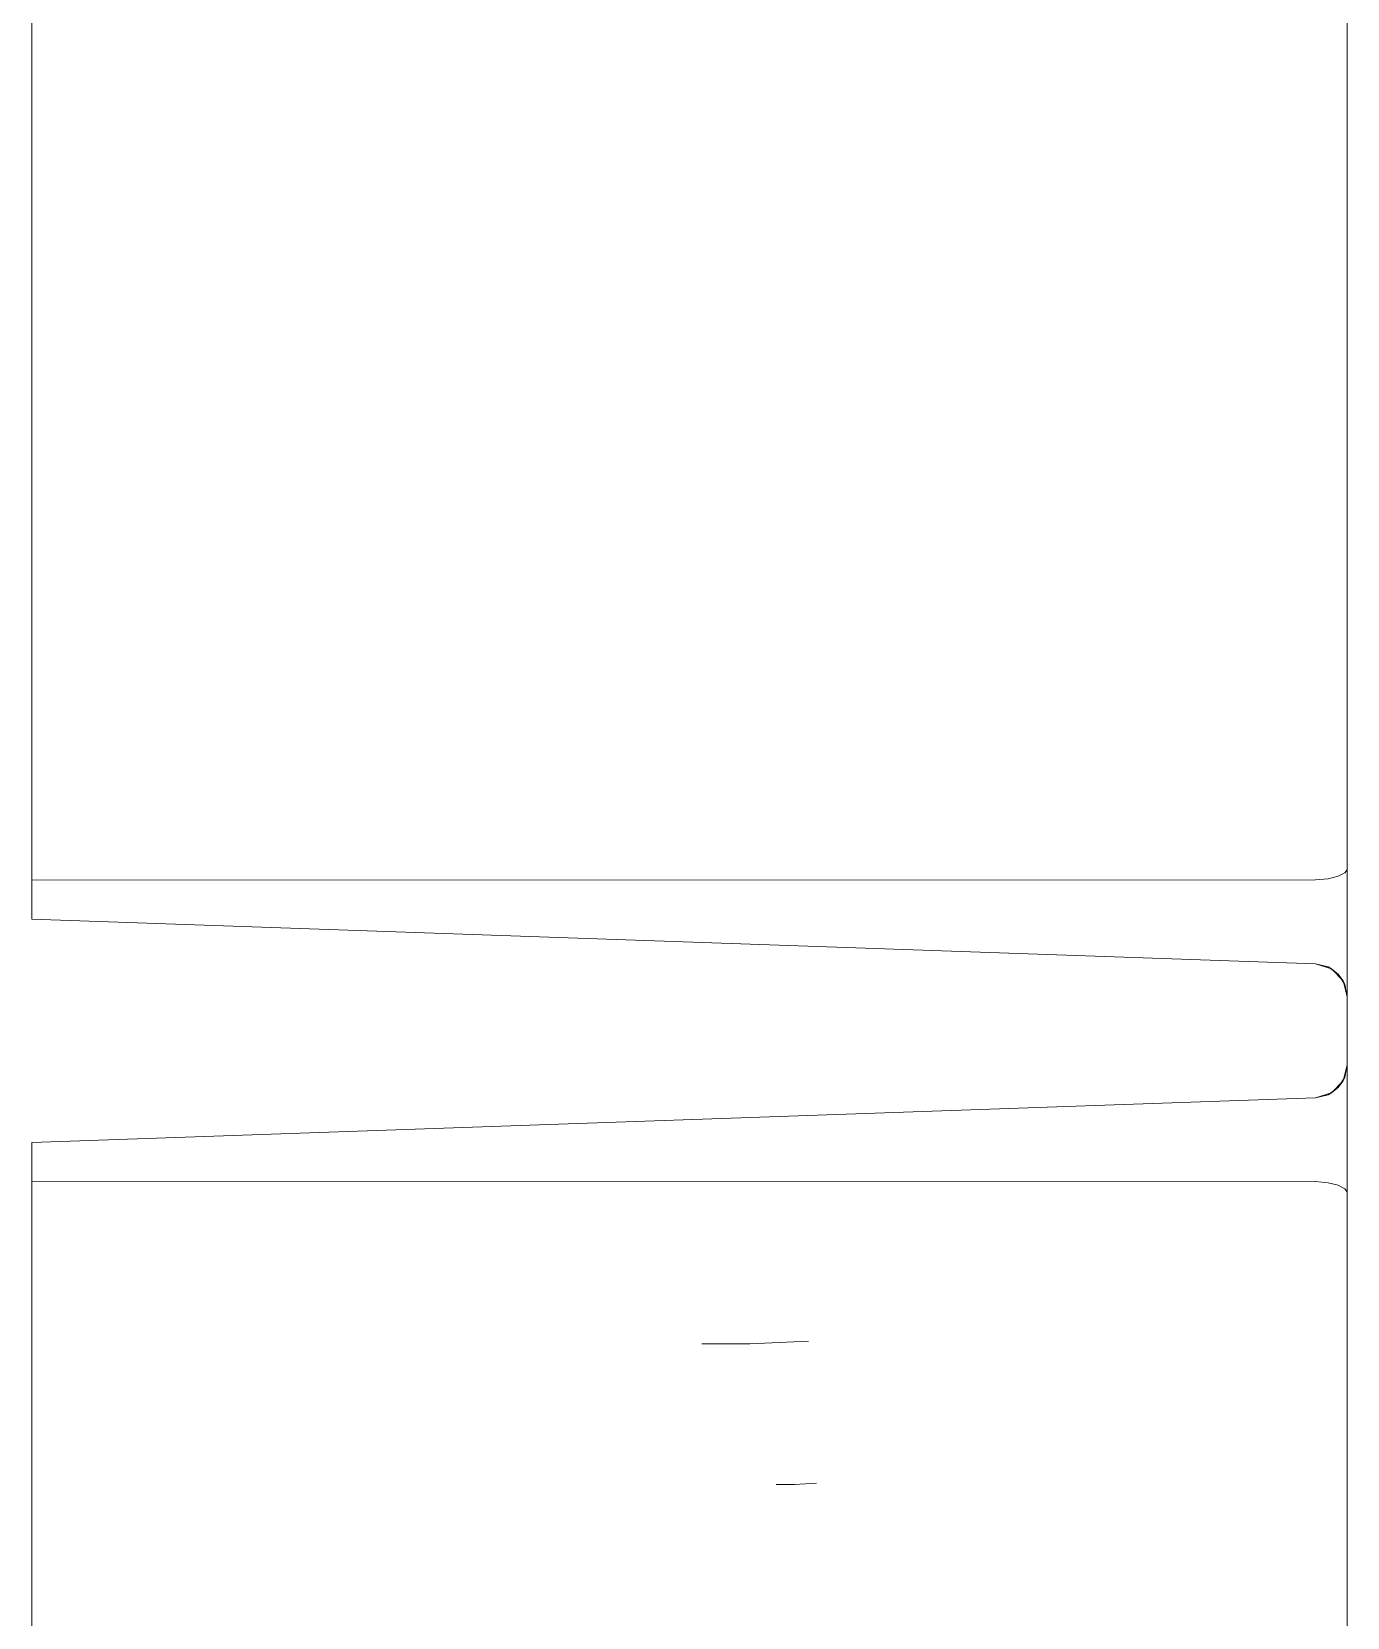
# Model space of a CAD drawing. Header units: millimetres. Extents: x 0 to 1729, y -270 to 583.
# Drawn here: x 1240.34 to 1260.34, y 48.58 to 72.69 of the extents above; entities that cross this region are included whole.
import ezdxf

# ---------------------------------------------------------------- set-up
doc = ezdxf.new("R2010")
doc.units = ezdxf.units.MM
doc.layers.add('OUTLINE', color=7, linetype='Continuous')

msp = doc.modelspace()

# ---------------------------------------------------------------- linework, layer by layer
at = {"layer": 'OUTLINE', "lineweight": 13}
for p, q in [((1260.34, 6), (1260.34, 422)), ((1260.34, 6), (1260.34, 422)), ((1260.34, 6), (1260.34, 422)), ((1260.34, 6), (1260.34, 422)), ((1240.34, 59.788), (1240.34, 94.212)), ((1240.34, 59.788), (1240.34, 94.212)), ((1240.34, 59.788), (1240.34, 94.212)), ((1240.34, 59.788), (1240.34, 94.212)), ((1240.34, 59.788), (1240.34, 94.212)), ((1240.34, 59.788), (1240.34, 94.212)), ((1240.34, 59.788), (1240.34, 94.212)), ((1240.34, 59.788), (1240.34, 94.212)), ((1240.34, 59.788), (1240.34, 94.212)), ((1240.34, 59.788), (1240.34, 94.212)), ((1240.34, 59.788), (1240.34, 94.212)), ((1240.34, 59.788), (1240.34, 94.212)), ((1240.34, 59.788), (1240.34, 94.212)), ((1240.34, 59.788), (1240.34, 94.212)), ((1240.34, 59.788), (1240.34, 94.212)), ((1240.34, 59.788), (1240.34, 94.212)), ((1240.34, 59.788), (1240.34, 94.212)), ((1240.34, 59.788), (1240.34, 94.212)), ((1240.34, 60.194), (1240.34, 93.806)), ((1240.34, 60.194), (1240.34, 93.806)), ((1240.34, 60.194), (1240.34, 93.806)), ((1240.34, 60.194), (1240.34, 93.806)), ((1240.34, 60.194), (1240.34, 93.806)), ((1240.34, 60.194), (1240.34, 93.806)), ((1240.34, 60.194), (1240.34, 93.806)), ((1240.34, 60.194), (1240.34, 93.806)), ((1240.34, 60.194), (1240.34, 93.806)), ((1240.34, 60.194), (1240.34, 93.806)), ((1240.34, 60.194), (1240.34, 59.696)), ((1240.34, 59.696), (1240.34, 60.194)), ((1240.34, 60.194), (1240.34, 59.696)), ((1240.34, 59.696), (1240.34, 60.194)), ((1240.34, 60.194), (1240.34, 59.696)), ((1240.34, 59.696), (1240.34, 60.194)), ((1240.34, 60.194), (1240.34, 59.696)), ((1240.34, 59.696), (1240.34, 60.194)), ((1240.34, 60.194), (1240.34, 59.696)), ((1240.34, 59.696), (1240.34, 60.194)), ((1240.34, 59.788), (1259.857, 59.793)), ((1259.857, 59.793), (1240.34, 59.788)), ((1240.34, 59.788), (1259.857, 59.793)), ((1259.857, 59.793), (1240.34, 59.788)), ((1240.34, 59.788), (1259.857, 59.793)), ((1259.857, 59.793), (1240.34, 59.788)), ((1240.34, 59.788), (1259.857, 59.793)), ((1259.857, 59.793), (1240.34, 59.788)), ((1240.34, 59.788), (1259.857, 59.793)), ((1259.857, 59.793), (1240.34, 59.788)), ((1240.34, 59.788), (1259.857, 59.793)), ((1259.857, 59.793), (1240.34, 59.788)), ((1240.34, 59.788), (1259.857, 59.793)), ((1259.857, 59.793), (1240.34, 59.788)), ((1240.34, 59.788), (1259.857, 59.793)), ((1259.857, 59.793), (1240.34, 59.788)), ((1240.34, 59.788), (1259.857, 59.793)), ((1259.857, 59.793), (1240.34, 59.788)), ((1240.34, 59.611), (1240.34, 59.788)), ((1240.34, 59.788), (1240.34, 59.611)), ((1240.34, 59.611), (1240.34, 59.788)), ((1240.34, 59.788), (1240.34, 59.611)), ((1240.34, 59.611), (1240.34, 59.788)), ((1240.34, 59.788), (1240.34, 59.611)), ((1240.34, 59.611), (1240.34, 59.788)), ((1240.34, 59.788), (1240.34, 59.611)), ((1240.34, 59.611), (1240.34, 59.788)), ((1240.34, 59.788), (1240.34, 59.611)), ((1240.34, 59.611), (1240.34, 59.788)), ((1240.34, 59.788), (1240.34, 59.611)), ((1240.34, 59.611), (1240.34, 59.788)), ((1240.34, 59.788), (1240.34, 59.611)), ((1240.34, 59.611), (1240.34, 59.788)), ((1240.34, 59.788), (1240.34, 59.611)), ((1240.34, 59.611), (1240.34, 59.788)), ((1240.34, 59.788), (1240.34, 59.611)), ((1259.857, 59.793), (1260.047, 59.809)), ((1260.047, 59.809), (1259.857, 59.793)), ((1259.857, 59.793), (1260.047, 59.809)), ((1260.047, 59.809), (1259.857, 59.793)), ((1259.857, 59.793), (1260.047, 59.809)), ((1260.047, 59.809), (1259.857, 59.793)), ((1259.857, 59.793), (1260.047, 59.809)), ((1260.047, 59.809), (1259.857, 59.793)), ((1259.857, 59.793), (1260.047, 59.809)), ((1260.047, 59.809), (1259.857, 59.793)), ((1259.857, 59.793), (1260.047, 59.809)), ((1260.047, 59.809), (1259.857, 59.793)), ((1259.857, 59.793), (1260.047, 59.809)), ((1260.047, 59.809), (1259.857, 59.793)), ((1259.857, 59.793), (1260.047, 59.809)), ((1260.047, 59.809), (1259.857, 59.793)), ((1259.857, 59.793), (1260.047, 59.809)), ((1260.047, 59.809), (1259.857, 59.793)), ((1260.047, 59.809), (1260.202, 59.849)), ((1260.202, 59.849), (1260.047, 59.809)), ((1260.047, 59.809), (1260.202, 59.849)), ((1260.202, 59.849), (1260.047, 59.809)), ((1260.047, 59.809), (1260.202, 59.849)), ((1260.202, 59.849), (1260.047, 59.809)), ((1260.047, 59.809), (1260.202, 59.849)), ((1260.202, 59.849), (1260.047, 59.809)), ((1260.047, 59.809), (1260.202, 59.849)), ((1260.202, 59.849), (1260.047, 59.809)), ((1260.047, 59.809), (1260.202, 59.849)), ((1260.202, 59.849), (1260.047, 59.809)), ((1260.047, 59.809), (1260.202, 59.849)), ((1260.202, 59.849), (1260.047, 59.809)), ((1260.047, 59.809), (1260.202, 59.849)), ((1260.202, 59.849), (1260.047, 59.809)), ((1260.047, 59.809), (1260.202, 59.849)), ((1260.202, 59.849), (1260.047, 59.809)), ((1260.202, 59.849), (1260.304, 59.9)), ((1260.304, 59.9), (1260.202, 59.849)), ((1260.202, 59.849), (1260.304, 59.9)), ((1260.304, 59.9), (1260.202, 59.849)), ((1260.202, 59.849), (1260.304, 59.9)), ((1260.304, 59.9), (1260.202, 59.849)), ((1260.202, 59.849), (1260.304, 59.9)), ((1260.304, 59.9), (1260.202, 59.849)), ((1260.202, 59.849), (1260.304, 59.9)), ((1260.304, 59.9), (1260.202, 59.849)), ((1260.202, 59.849), (1260.304, 59.9)), ((1260.304, 59.9), (1260.202, 59.849)), ((1260.202, 59.849), (1260.304, 59.9)), ((1260.304, 59.9), (1260.202, 59.849)), ((1260.202, 59.849), (1260.304, 59.9)), ((1260.304, 59.9), (1260.202, 59.849)), ((1260.202, 59.849), (1260.304, 59.9)), ((1260.304, 59.9), (1260.202, 59.849)), ((1260.304, 59.9), (1260.34, 59.946)), ((1260.34, 59.946), (1260.304, 59.9)), ((1260.304, 59.9), (1260.34, 59.946)), ((1260.34, 59.946), (1260.304, 59.9)), ((1260.304, 59.9), (1260.34, 59.946)), ((1260.34, 59.946), (1260.304, 59.9)), ((1260.304, 59.9), (1260.34, 59.946)), ((1260.34, 59.946), (1260.304, 59.9)), ((1260.304, 59.9), (1260.34, 59.946)), ((1260.34, 59.946), (1260.304, 59.9)), ((1260.304, 59.9), (1260.34, 59.946)), ((1260.34, 59.946), (1260.304, 59.9)), ((1260.304, 59.9), (1260.34, 59.946)), ((1260.34, 59.946), (1260.304, 59.9)), ((1260.304, 59.9), (1260.34, 59.946)), ((1260.34, 59.946), (1260.304, 59.9)), ((1260.304, 59.9), (1260.34, 59.946)), ((1260.34, 59.946), (1260.304, 59.9)), ((1260.34, 59.785), (1260.34, 59.946)), ((1260.34, 59.946), (1260.34, 59.785)), ((1260.34, 59.785), (1260.34, 59.946)), ((1260.34, 59.946), (1260.34, 59.785)), ((1260.34, 59.785), (1260.34, 59.946)), ((1260.34, 59.946), (1260.34, 59.785)), ((1260.34, 59.785), (1260.34, 59.946)), ((1260.34, 59.946), (1260.34, 59.785)), ((1260.34, 59.785), (1260.34, 59.946)), ((1260.34, 59.946), (1260.34, 59.785)), ((1260.34, 59.785), (1260.34, 59.946)), ((1260.34, 59.946), (1260.34, 59.785)), ((1260.34, 59.785), (1260.34, 59.946)), ((1260.34, 59.946), (1260.34, 59.785)), ((1260.34, 59.785), (1260.34, 59.946)), ((1260.34, 59.946), (1260.34, 59.785)), ((1260.34, 59.785), (1260.34, 59.946)), ((1260.34, 59.946), (1260.34, 59.785)), ((1260.34, 59.268), (1260.34, 59.785)), ((1260.34, 59.785), (1260.34, 59.268)), ((1260.34, 59.268), (1260.34, 59.785)), ((1260.34, 59.785), (1260.34, 59.268)), ((1260.34, 59.268), (1260.34, 59.785)), ((1260.34, 59.785), (1260.34, 59.268)), ((1260.34, 59.268), (1260.34, 59.785)), ((1260.34, 59.785), (1260.34, 59.268)), ((1260.34, 59.268), (1260.34, 59.785)), ((1260.34, 59.785), (1260.34, 59.268)), ((1260.34, 59.268), (1260.34, 59.785)), ((1260.34, 59.785), (1260.34, 59.268)), ((1260.34, 59.268), (1260.34, 59.785)), ((1260.34, 59.785), (1260.34, 59.268)), ((1260.34, 59.268), (1260.34, 59.785)), ((1260.34, 59.785), (1260.34, 59.268)), ((1260.34, 59.268), (1260.34, 59.785)), ((1260.34, 59.785), (1260.34, 59.268)), ((1240.34, 59.696), (1240.34, 59.332)), ((1240.34, 59.332), (1240.34, 59.696)), ((1240.34, 59.696), (1240.34, 59.332)), ((1240.34, 59.332), (1240.34, 59.696)), ((1240.34, 59.696), (1240.34, 59.332)), ((1240.34, 59.332), (1240.34, 59.696)), ((1240.34, 59.696), (1240.34, 59.332)), ((1240.34, 59.332), (1240.34, 59.696)), ((1240.34, 59.696), (1240.34, 59.332)), ((1240.34, 59.332), (1240.34, 59.696)), ((1240.34, 59.414), (1240.34, 59.611)), ((1240.34, 59.611), (1240.34, 59.414)), ((1240.34, 59.414), (1240.34, 59.611)), ((1240.34, 59.611), (1240.34, 59.414)), ((1240.34, 59.414), (1240.34, 59.611)), ((1240.34, 59.611), (1240.34, 59.414)), ((1240.34, 59.414), (1240.34, 59.611)), ((1240.34, 59.611), (1240.34, 59.414)), ((1240.34, 59.414), (1240.34, 59.611)), ((1240.34, 59.611), (1240.34, 59.414)), ((1240.34, 59.414), (1240.34, 59.611)), ((1240.34, 59.611), (1240.34, 59.414)), ((1240.34, 59.414), (1240.34, 59.611)), ((1240.34, 59.611), (1240.34, 59.414)), ((1240.34, 59.414), (1240.34, 59.611)), ((1240.34, 59.611), (1240.34, 59.414)), ((1240.34, 59.414), (1240.34, 59.611)), ((1240.34, 59.611), (1240.34, 59.414)), ((1240.34, 59.198), (1240.34, 59.414)), ((1240.34, 59.414), (1240.34, 59.198)), ((1240.34, 59.198), (1240.34, 59.414)), ((1240.34, 59.414), (1240.34, 59.198)), ((1240.34, 59.198), (1240.34, 59.414)), ((1240.34, 59.414), (1240.34, 59.198)), ((1240.34, 59.198), (1240.34, 59.414)), ((1240.34, 59.414), (1240.34, 59.198)), ((1240.34, 59.198), (1240.34, 59.414)), ((1240.34, 59.414), (1240.34, 59.198)), ((1240.34, 59.198), (1240.34, 59.414)), ((1240.34, 59.414), (1240.34, 59.198)), ((1240.34, 59.198), (1240.34, 59.414)), ((1240.34, 59.414), (1240.34, 59.198)), ((1240.34, 59.198), (1240.34, 59.414)), ((1240.34, 59.414), (1240.34, 59.198)), ((1240.34, 59.198), (1240.34, 59.414)), ((1240.34, 59.414), (1240.34, 59.198)), ((1240.34, 59.332), (1240.34, 59.198)), ((1240.34, 59.198), (1240.34, 59.332)), ((1240.34, 59.332), (1240.34, 59.198)), ((1240.34, 59.198), (1240.34, 59.332)), ((1240.34, 59.332), (1240.34, 59.198)), ((1240.34, 59.198), (1240.34, 59.332)), ((1240.34, 59.332), (1240.34, 59.198)), ((1240.34, 59.198), (1240.34, 59.332)), ((1240.34, 59.332), (1240.34, 59.198)), ((1240.34, 59.198), (1240.34, 59.332)), ((1240.34, 59.198), (1240.34, 59.198)), ((1259.857, 58.517), (1240.34, 59.198)), ((1240.34, 59.198), (1259.857, 58.517)), ((1240.34, 59.198), (1240.34, 59.198)), ((1240.34, 59.198), (1240.34, 59.198)), ((1259.857, 58.517), (1240.34, 59.198)), ((1240.34, 59.198), (1259.857, 58.517)), ((1240.34, 59.198), (1240.34, 59.198)), ((1259.857, 58.517), (1240.34, 59.198)), ((1240.34, 59.198), (1259.857, 58.517)), ((1240.34, 59.198), (1240.34, 59.198)), ((1259.857, 58.517), (1240.34, 59.198)), ((1240.34, 59.198), (1259.857, 58.517)), ((1240.34, 59.198), (1240.34, 59.198)), ((1240.34, 59.198), (1240.34, 59.198)), ((1259.857, 58.517), (1240.34, 59.198)), ((1240.34, 59.198), (1259.857, 58.517)), ((1240.34, 59.198), (1240.34, 59.198)), ((1240.34, 59.198), (1240.34, 59.198)), ((1259.857, 58.517), (1240.34, 59.198)), ((1240.34, 59.198), (1259.857, 58.517)), ((1240.34, 59.198), (1240.34, 59.198)), ((1259.857, 58.517), (1240.34, 59.198)), ((1240.34, 59.198), (1259.857, 58.517)), ((1240.34, 59.198), (1240.34, 59.198)), ((1259.857, 58.517), (1240.34, 59.198)), ((1240.34, 59.198), (1259.857, 58.517)), ((1240.34, 59.198), (1240.34, 59.198)), ((1240.34, 59.198), (1240.34, 59.198)), ((1259.857, 58.517), (1240.34, 59.198)), ((1240.34, 59.198), (1259.857, 58.517)), ((1240.34, 59.198), (1240.34, 59.198)), ((1260.34, 58.513), (1260.34, 59.268)), ((1260.34, 59.268), (1260.34, 58.513)), ((1260.34, 58.513), (1260.34, 59.268)), ((1260.34, 59.268), (1260.34, 58.513)), ((1260.34, 58.513), (1260.34, 59.268)), ((1260.34, 59.268), (1260.34, 58.513)), ((1260.34, 58.513), (1260.34, 59.268)), ((1260.34, 59.268), (1260.34, 58.513)), ((1260.34, 58.513), (1260.34, 59.268)), ((1260.34, 59.268), (1260.34, 58.513)), ((1260.34, 58.513), (1260.34, 59.268)), ((1260.34, 59.268), (1260.34, 58.513)), ((1260.34, 58.513), (1260.34, 59.268)), ((1260.34, 59.268), (1260.34, 58.513)), ((1260.34, 58.513), (1260.34, 59.268)), ((1260.34, 59.268), (1260.34, 58.513)), ((1260.34, 58.513), (1260.34, 59.268)), ((1260.34, 59.268), (1260.34, 58.513)), ((1260.1, 58.444), (1259.857, 58.517)), ((1260.047, 58.472), (1259.857, 58.517)), ((1259.857, 58.517), (1260.047, 58.472)), ((1259.857, 58.517), (1260.1, 58.444)), ((1260.1, 58.444), (1259.857, 58.517)), ((1260.047, 58.472), (1259.857, 58.517)), ((1259.857, 58.517), (1260.047, 58.472)), ((1260.047, 58.472), (1259.857, 58.517)), ((1259.857, 58.517), (1260.047, 58.472)), ((1260.047, 58.472), (1259.857, 58.517)), ((1259.857, 58.517), (1260.047, 58.472)), ((1259.857, 58.517), (1260.1, 58.444)), ((1260.1, 58.444), (1259.857, 58.517)), ((1260.047, 58.472), (1259.857, 58.517)), ((1259.857, 58.517), (1260.047, 58.472)), ((1259.857, 58.517), (1260.1, 58.444)), ((1260.1, 58.444), (1259.857, 58.517)), ((1260.047, 58.472), (1259.857, 58.517)), ((1259.857, 58.517), (1260.047, 58.472)), ((1260.047, 58.472), (1259.857, 58.517)), ((1259.857, 58.517), (1260.047, 58.472)), ((1260.047, 58.472), (1259.857, 58.517)), ((1259.857, 58.517), (1260.047, 58.472)), ((1259.857, 58.517), (1260.1, 58.444)), ((1260.1, 58.444), (1259.857, 58.517)), ((1260.047, 58.472), (1259.857, 58.517)), ((1259.857, 58.517), (1260.047, 58.472)), ((1259.857, 58.517), (1260.1, 58.444)), ((1260.1, 58.444), (1260.047, 58.472)), ((1260.202, 58.362), (1260.047, 58.472)), ((1260.047, 58.472), (1260.202, 58.362)), ((1260.047, 58.472), (1260.1, 58.444)), ((1260.1, 58.444), (1260.047, 58.472)), ((1260.202, 58.362), (1260.047, 58.472)), ((1260.047, 58.472), (1260.202, 58.362)), ((1260.202, 58.362), (1260.047, 58.472)), ((1260.047, 58.472), (1260.202, 58.362)), ((1260.202, 58.362), (1260.047, 58.472)), ((1260.047, 58.472), (1260.202, 58.362)), ((1260.047, 58.472), (1260.1, 58.444)), ((1260.1, 58.444), (1260.047, 58.472)), ((1260.202, 58.362), (1260.047, 58.472)), ((1260.047, 58.472), (1260.202, 58.362)), ((1260.047, 58.472), (1260.1, 58.444)), ((1260.1, 58.444), (1260.047, 58.472)), ((1260.202, 58.362), (1260.047, 58.472)), ((1260.047, 58.472), (1260.202, 58.362)), ((1260.202, 58.362), (1260.047, 58.472)), ((1260.047, 58.472), (1260.202, 58.362)), ((1260.202, 58.362), (1260.047, 58.472)), ((1260.047, 58.472), (1260.202, 58.362)), ((1260.047, 58.472), (1260.1, 58.444)), ((1260.1, 58.444), (1260.047, 58.472)), ((1260.202, 58.362), (1260.047, 58.472)), ((1260.047, 58.472), (1260.202, 58.362)), ((1260.047, 58.472), (1260.1, 58.444)), ((1260.276, 58.262), (1260.1, 58.444)), ((1260.1, 58.444), (1260.202, 58.362)), ((1260.202, 58.362), (1260.1, 58.444)), ((1260.1, 58.444), (1260.276, 58.262)), ((1260.276, 58.262), (1260.1, 58.444)), ((1260.1, 58.444), (1260.202, 58.362)), ((1260.202, 58.362), (1260.1, 58.444)), ((1260.1, 58.444), (1260.276, 58.262)), ((1260.276, 58.262), (1260.1, 58.444)), ((1260.1, 58.444), (1260.202, 58.362)), ((1260.202, 58.362), (1260.1, 58.444)), ((1260.1, 58.444), (1260.276, 58.262)), ((1260.276, 58.262), (1260.1, 58.444)), ((1260.1, 58.444), (1260.202, 58.362)), ((1260.202, 58.362), (1260.1, 58.444)), ((1260.1, 58.444), (1260.276, 58.262)), ((1260.276, 58.262), (1260.1, 58.444)), ((1260.1, 58.444), (1260.202, 58.362)), ((1260.202, 58.362), (1260.1, 58.444)), ((1260.1, 58.444), (1260.276, 58.262)), ((1260.276, 58.262), (1260.202, 58.362)), ((1260.304, 58.203), (1260.202, 58.362)), ((1260.202, 58.362), (1260.304, 58.203)), ((1260.202, 58.362), (1260.276, 58.262)), ((1260.276, 58.262), (1260.202, 58.362)), ((1260.304, 58.203), (1260.202, 58.362)), ((1260.202, 58.362), (1260.304, 58.203)), ((1260.304, 58.203), (1260.202, 58.362)), ((1260.202, 58.362), (1260.304, 58.203)), ((1260.304, 58.203), (1260.202, 58.362)), ((1260.202, 58.362), (1260.304, 58.203)), ((1260.202, 58.362), (1260.276, 58.262)), ((1260.276, 58.262), (1260.202, 58.362)), ((1260.304, 58.203), (1260.202, 58.362)), ((1260.202, 58.362), (1260.304, 58.203)), ((1260.202, 58.362), (1260.276, 58.262)), ((1260.276, 58.262), (1260.202, 58.362)), ((1260.304, 58.203), (1260.202, 58.362)), ((1260.202, 58.362), (1260.304, 58.203)), ((1260.304, 58.203), (1260.202, 58.362)), ((1260.202, 58.362), (1260.304, 58.203)), ((1260.304, 58.203), (1260.202, 58.362)), ((1260.202, 58.362), (1260.304, 58.203)), ((1260.202, 58.362), (1260.276, 58.262)), ((1260.276, 58.262), (1260.202, 58.362)), ((1260.304, 58.203), (1260.202, 58.362)), ((1260.202, 58.362), (1260.304, 58.203)), ((1260.202, 58.362), (1260.276, 58.262)), ((1260.34, 58.017), (1260.34, 58.513)), ((1260.34, 58.513), (1260.34, 58.017)), ((1260.34, 58.017), (1260.34, 58.513)), ((1260.34, 58.513), (1260.34, 58.017)), ((1260.34, 58.017), (1260.34, 58.513)), ((1260.34, 58.513), (1260.34, 58.017)), ((1260.34, 58.017), (1260.34, 58.513)), ((1260.34, 58.513), (1260.34, 58.017)), ((1260.34, 58.017), (1260.34, 58.513)), ((1260.34, 58.513), (1260.34, 58.017)), ((1260.34, 58.017), (1260.34, 58.513)), ((1260.34, 58.513), (1260.34, 58.017)), ((1260.34, 58.017), (1260.34, 58.513)), ((1260.34, 58.513), (1260.34, 58.017)), ((1260.34, 58.017), (1260.34, 58.513)), ((1260.34, 58.513), (1260.34, 58.017)), ((1260.34, 58.017), (1260.34, 58.513)), ((1260.34, 58.513), (1260.34, 58.017)), ((1260.34, 58.017), (1260.276, 58.262)), ((1260.276, 58.262), (1260.304, 58.203)), ((1260.304, 58.203), (1260.276, 58.262)), ((1260.276, 58.262), (1260.34, 58.017)), ((1260.34, 58.017), (1260.276, 58.262)), ((1260.276, 58.262), (1260.304, 58.203)), ((1260.304, 58.203), (1260.276, 58.262)), ((1260.276, 58.262), (1260.34, 58.017)), ((1260.34, 58.017), (1260.276, 58.262)), ((1260.276, 58.262), (1260.304, 58.203)), ((1260.304, 58.203), (1260.276, 58.262)), ((1260.276, 58.262), (1260.34, 58.017)), ((1260.34, 58.017), (1260.276, 58.262)), ((1260.276, 58.262), (1260.304, 58.203)), ((1260.304, 58.203), (1260.276, 58.262)), ((1260.276, 58.262), (1260.34, 58.017)), ((1260.34, 58.017), (1260.276, 58.262)), ((1260.276, 58.262), (1260.304, 58.203)), ((1260.304, 58.203), (1260.276, 58.262)), ((1260.276, 58.262), (1260.34, 58.017)), ((1260.34, 58.017), (1260.304, 58.203)), ((1260.304, 58.203), (1260.34, 58.017)), ((1260.34, 58.017), (1260.304, 58.203)), ((1260.304, 58.203), (1260.34, 58.017)), ((1260.34, 58.017), (1260.304, 58.203)), ((1260.304, 58.203), (1260.34, 58.017)), ((1260.34, 58.017), (1260.304, 58.203)), ((1260.304, 58.203), (1260.34, 58.017)), ((1260.34, 58.017), (1260.304, 58.203)), ((1260.304, 58.203), (1260.34, 58.017)), ((1260.34, 58.017), (1260.304, 58.203)), ((1260.304, 58.203), (1260.34, 58.017)), ((1260.34, 58.017), (1260.304, 58.203)), ((1260.304, 58.203), (1260.34, 58.017)), ((1260.34, 58.017), (1260.304, 58.203)), ((1260.304, 58.203), (1260.34, 58.017)), ((1260.34, 58.017), (1260.304, 58.203)), ((1260.304, 58.203), (1260.34, 58.017)), ((1260.34, 56.983), (1260.276, 56.738)), ((1260.276, 56.738), (1260.34, 56.983)), ((1260.34, 56.983), (1260.276, 56.738)), ((1260.276, 56.738), (1260.34, 56.983)), ((1260.34, 56.983), (1260.276, 56.738)), ((1260.276, 56.738), (1260.34, 56.983)), ((1260.34, 56.983), (1260.276, 56.738)), ((1260.276, 56.738), (1260.34, 56.983)), ((1260.34, 56.983), (1260.276, 56.738)), ((1260.276, 56.738), (1260.34, 56.983)), ((1260.34, 56.983), (1260.304, 56.797)), ((1260.304, 56.797), (1260.34, 56.983)), ((1260.34, 56.983), (1260.304, 56.797)), ((1260.304, 56.797), (1260.34, 56.983)), ((1260.34, 56.983), (1260.304, 56.797)), ((1260.304, 56.797), (1260.34, 56.983)), ((1260.34, 56.983), (1260.304, 56.797)), ((1260.304, 56.797), (1260.34, 56.983)), ((1260.34, 56.983), (1260.304, 56.797)), ((1260.304, 56.797), (1260.34, 56.983)), ((1260.34, 56.983), (1260.304, 56.797)), ((1260.304, 56.797), (1260.34, 56.983)), ((1260.34, 56.983), (1260.304, 56.797)), ((1260.304, 56.797), (1260.34, 56.983)), ((1260.34, 56.983), (1260.304, 56.797)), ((1260.304, 56.797), (1260.34, 56.983)), ((1260.34, 56.983), (1260.304, 56.797)), ((1260.304, 56.797), (1260.34, 56.983)), ((1260.34, 56.983), (1260.34, 56.487)), ((1260.34, 56.487), (1260.34, 56.983)), ((1260.34, 56.983), (1260.34, 56.487)), ((1260.34, 56.487), (1260.34, 56.983)), ((1260.34, 56.983), (1260.34, 56.487)), ((1260.34, 56.487), (1260.34, 56.983)), ((1260.34, 56.983), (1260.34, 56.487)), ((1260.34, 56.487), (1260.34, 56.983)), ((1260.34, 56.983), (1260.34, 56.487)), ((1260.34, 56.487), (1260.34, 56.983)), ((1260.34, 56.983), (1260.34, 56.487)), ((1260.34, 56.487), (1260.34, 56.983)), ((1260.34, 56.983), (1260.34, 56.487)), ((1260.34, 56.487), (1260.34, 56.983)), ((1260.34, 56.983), (1260.34, 56.487)), ((1260.34, 56.487), (1260.34, 56.983)), ((1260.34, 56.983), (1260.34, 56.487)), ((1260.34, 56.487), (1260.34, 56.983)), ((1260.276, 56.738), (1260.1, 56.556)), ((1260.1, 56.556), (1260.276, 56.738)), ((1260.276, 56.738), (1260.1, 56.556)), ((1260.1, 56.556), (1260.276, 56.738)), ((1260.276, 56.738), (1260.1, 56.556)), ((1260.1, 56.556), (1260.276, 56.738)), ((1260.276, 56.738), (1260.1, 56.556)), ((1260.1, 56.556), (1260.276, 56.738)), ((1260.276, 56.738), (1260.1, 56.556)), ((1260.1, 56.556), (1260.276, 56.738)), ((1260.304, 56.797), (1260.202, 56.638)), ((1260.202, 56.638), (1260.304, 56.797)), ((1260.304, 56.797), (1260.202, 56.638)), ((1260.202, 56.638), (1260.304, 56.797)), ((1260.304, 56.797), (1260.202, 56.638)), ((1260.202, 56.638), (1260.304, 56.797)), ((1260.304, 56.797), (1260.202, 56.638)), ((1260.202, 56.638), (1260.304, 56.797)), ((1260.304, 56.797), (1260.202, 56.638)), ((1260.202, 56.638), (1260.304, 56.797)), ((1260.304, 56.797), (1260.202, 56.638)), ((1260.202, 56.638), (1260.304, 56.797)), ((1260.304, 56.797), (1260.202, 56.638)), ((1260.202, 56.638), (1260.304, 56.797)), ((1260.304, 56.797), (1260.202, 56.638)), ((1260.202, 56.638), (1260.304, 56.797)), ((1260.304, 56.797), (1260.202, 56.638)), ((1260.202, 56.638), (1260.304, 56.797)), ((1260.276, 56.738), (1260.202, 56.638)), ((1260.202, 56.638), (1260.276, 56.738)), ((1260.276, 56.738), (1260.202, 56.638)), ((1260.202, 56.638), (1260.276, 56.738)), ((1260.276, 56.738), (1260.202, 56.638)), ((1260.202, 56.638), (1260.276, 56.738)), ((1260.276, 56.738), (1260.202, 56.638)), ((1260.202, 56.638), (1260.276, 56.738)), ((1260.276, 56.738), (1260.202, 56.638)), ((1260.202, 56.638), (1260.276, 56.738)), ((1260.276, 56.738), (1260.304, 56.797)), ((1260.304, 56.797), (1260.276, 56.738)), ((1260.276, 56.738), (1260.304, 56.797)), ((1260.304, 56.797), (1260.276, 56.738)), ((1260.276, 56.738), (1260.304, 56.797)), ((1260.304, 56.797), (1260.276, 56.738)), ((1260.276, 56.738), (1260.304, 56.797)), ((1260.304, 56.797), (1260.276, 56.738)), ((1260.276, 56.738), (1260.304, 56.797)), ((1260.304, 56.797), (1260.276, 56.738)), ((1259.857, 56.483), (1240.34, 55.802)), ((1240.34, 55.802), (1259.857, 56.483)), ((1259.857, 56.483), (1240.34, 55.802)), ((1240.34, 55.802), (1259.857, 56.483)), ((1259.857, 56.483), (1240.34, 55.802)), ((1240.34, 55.802), (1259.857, 56.483)), ((1259.857, 56.483), (1240.34, 55.802)), ((1240.34, 55.802), (1259.857, 56.483)), ((1259.857, 56.483), (1240.34, 55.802)), ((1240.34, 55.802), (1259.857, 56.483)), ((1259.857, 56.483), (1240.34, 55.802)), ((1240.34, 55.802), (1259.857, 56.483)), ((1259.857, 56.483), (1240.34, 55.802)), ((1240.34, 55.802), (1259.857, 56.483)), ((1259.857, 56.483), (1240.34, 55.802)), ((1240.34, 55.802), (1259.857, 56.483)), ((1259.857, 56.483), (1240.34, 55.802)), ((1240.34, 55.802), (1259.857, 56.483)), ((1260.1, 56.556), (1259.857, 56.483)), ((1259.857, 56.483), (1260.1, 56.556)), ((1260.1, 56.556), (1259.857, 56.483)), ((1259.857, 56.483), (1260.1, 56.556)), ((1260.1, 56.556), (1259.857, 56.483)), ((1259.857, 56.483), (1260.1, 56.556)), ((1260.1, 56.556), (1259.857, 56.483)), ((1259.857, 56.483), (1260.1, 56.556)), ((1260.1, 56.556), (1259.857, 56.483)), ((1259.857, 56.483), (1260.1, 56.556)), ((1260.047, 56.528), (1259.857, 56.483)), ((1259.857, 56.483), (1260.047, 56.528)), ((1260.047, 56.528), (1259.857, 56.483)), ((1259.857, 56.483), (1260.047, 56.528)), ((1260.047, 56.528), (1259.857, 56.483)), ((1259.857, 56.483), (1260.047, 56.528)), ((1260.047, 56.528), (1259.857, 56.483)), ((1259.857, 56.483), (1260.047, 56.528)), ((1260.047, 56.528), (1259.857, 56.483)), ((1259.857, 56.483), (1260.047, 56.528)), ((1260.047, 56.528), (1259.857, 56.483)), ((1259.857, 56.483), (1260.047, 56.528)), ((1260.047, 56.528), (1259.857, 56.483)), ((1259.857, 56.483), (1260.047, 56.528)), ((1260.047, 56.528), (1259.857, 56.483)), ((1259.857, 56.483), (1260.047, 56.528)), ((1260.047, 56.528), (1259.857, 56.483)), ((1259.857, 56.483), (1260.047, 56.528)), ((1260.202, 56.638), (1260.047, 56.528)), ((1260.047, 56.528), (1260.202, 56.638)), ((1260.202, 56.638), (1260.047, 56.528)), ((1260.047, 56.528), (1260.202, 56.638)), ((1260.202, 56.638), (1260.047, 56.528)), ((1260.047, 56.528), (1260.202, 56.638)), ((1260.202, 56.638), (1260.047, 56.528)), ((1260.047, 56.528), (1260.202, 56.638)), ((1260.202, 56.638), (1260.047, 56.528)), ((1260.047, 56.528), (1260.202, 56.638)), ((1260.202, 56.638), (1260.047, 56.528)), ((1260.047, 56.528), (1260.202, 56.638)), ((1260.202, 56.638), (1260.047, 56.528)), ((1260.047, 56.528), (1260.202, 56.638)), ((1260.202, 56.638), (1260.047, 56.528)), ((1260.047, 56.528), (1260.202, 56.638)), ((1260.202, 56.638), (1260.047, 56.528)), ((1260.047, 56.528), (1260.202, 56.638)), ((1260.1, 56.556), (1260.047, 56.528)), ((1260.047, 56.528), (1260.1, 56.556)), ((1260.1, 56.556), (1260.047, 56.528)), ((1260.047, 56.528), (1260.1, 56.556)), ((1260.1, 56.556), (1260.047, 56.528)), ((1260.047, 56.528), (1260.1, 56.556)), ((1260.1, 56.556), (1260.047, 56.528)), ((1260.047, 56.528), (1260.1, 56.556)), ((1260.1, 56.556), (1260.047, 56.528)), ((1260.047, 56.528), (1260.1, 56.556)), ((1260.1, 56.556), (1260.202, 56.638)), ((1260.202, 56.638), (1260.1, 56.556)), ((1260.1, 56.556), (1260.202, 56.638)), ((1260.202, 56.638), (1260.1, 56.556)), ((1260.1, 56.556), (1260.202, 56.638)), ((1260.202, 56.638), (1260.1, 56.556)), ((1260.1, 56.556), (1260.202, 56.638)), ((1260.202, 56.638), (1260.1, 56.556)), ((1260.1, 56.556), (1260.202, 56.638)), ((1260.202, 56.638), (1260.1, 56.556)), ((1260.34, 56.487), (1260.34, 55.732)), ((1260.34, 55.732), (1260.34, 56.487)), ((1260.34, 56.487), (1260.34, 55.732)), ((1260.34, 55.732), (1260.34, 56.487)), ((1260.34, 56.487), (1260.34, 55.732)), ((1260.34, 55.732), (1260.34, 56.487)), ((1260.34, 56.487), (1260.34, 55.732)), ((1260.34, 55.732), (1260.34, 56.487)), ((1260.34, 56.487), (1260.34, 55.732)), ((1260.34, 55.732), (1260.34, 56.487)), ((1260.34, 56.487), (1260.34, 55.732)), ((1260.34, 55.732), (1260.34, 56.487)), ((1260.34, 56.487), (1260.34, 55.732)), ((1260.34, 55.732), (1260.34, 56.487)), ((1260.34, 56.487), (1260.34, 55.732)), ((1260.34, 55.732), (1260.34, 56.487)), ((1260.34, 56.487), (1260.34, 55.732)), ((1260.34, 55.732), (1260.34, 56.487)), ((1240.34, 55.668), (1240.34, 55.802)), ((1240.34, 55.802), (1240.34, 55.802)), ((1240.34, 55.802), (1240.34, 55.586)), ((1240.34, 55.586), (1240.34, 55.802)), ((1240.34, 55.802), (1240.34, 55.802)), ((1240.34, 55.802), (1240.34, 55.668)), ((1240.34, 55.668), (1240.34, 55.802)), ((1240.34, 55.802), (1240.34, 55.802)), ((1240.34, 55.802), (1240.34, 55.586)), ((1240.34, 55.586), (1240.34, 55.802)), ((1240.34, 55.802), (1240.34, 55.802)), ((1240.34, 55.802), (1240.34, 55.586)), ((1240.34, 55.586), (1240.34, 55.802)), ((1240.34, 55.802), (1240.34, 55.802)), ((1240.34, 55.802), (1240.34, 55.586)), ((1240.34, 55.586), (1240.34, 55.802)), ((1240.34, 55.802), (1240.34, 55.802)), ((1240.34, 55.802), (1240.34, 55.668)), ((1240.34, 55.668), (1240.34, 55.802)), ((1240.34, 55.802), (1240.34, 55.802)), ((1240.34, 55.802), (1240.34, 55.586)), ((1240.34, 55.586), (1240.34, 55.802)), ((1240.34, 55.802), (1240.34, 55.802)), ((1240.34, 55.802), (1240.34, 55.668)), ((1240.34, 55.668), (1240.34, 55.802)), ((1240.34, 55.802), (1240.34, 55.802)), ((1240.34, 55.802), (1240.34, 55.586)), ((1240.34, 55.586), (1240.34, 55.802)), ((1240.34, 55.802), (1240.34, 55.802)), ((1240.34, 55.802), (1240.34, 55.586)), ((1240.34, 55.586), (1240.34, 55.802)), ((1240.34, 55.802), (1240.34, 55.802)), ((1240.34, 55.802), (1240.34, 55.586)), ((1240.34, 55.586), (1240.34, 55.802)), ((1240.34, 55.802), (1240.34, 55.802)), ((1240.34, 55.802), (1240.34, 55.668)), ((1240.34, 55.668), (1240.34, 55.802)), ((1240.34, 55.802), (1240.34, 55.802)), ((1240.34, 55.802), (1240.34, 55.586)), ((1240.34, 55.586), (1240.34, 55.802)), ((1240.34, 55.802), (1240.34, 55.802)), ((1240.34, 55.802), (1240.34, 55.668)), ((1260.34, 55.732), (1260.34, 55.215)), ((1260.34, 55.215), (1260.34, 55.732)), ((1260.34, 55.732), (1260.34, 55.215)), ((1260.34, 55.215), (1260.34, 55.732)), ((1260.34, 55.732), (1260.34, 55.215)), ((1260.34, 55.215), (1260.34, 55.732)), ((1260.34, 55.732), (1260.34, 55.215)), ((1260.34, 55.215), (1260.34, 55.732)), ((1260.34, 55.732), (1260.34, 55.215)), ((1260.34, 55.215), (1260.34, 55.732)), ((1260.34, 55.732), (1260.34, 55.215)), ((1260.34, 55.215), (1260.34, 55.732)), ((1260.34, 55.732), (1260.34, 55.215)), ((1260.34, 55.215), (1260.34, 55.732)), ((1260.34, 55.732), (1260.34, 55.215)), ((1260.34, 55.215), (1260.34, 55.732)), ((1260.34, 55.732), (1260.34, 55.215)), ((1260.34, 55.215), (1260.34, 55.732)), ((1240.34, 55.304), (1240.34, 55.668)), ((1240.34, 55.668), (1240.34, 55.304)), ((1240.34, 55.304), (1240.34, 55.668)), ((1240.34, 55.668), (1240.34, 55.304)), ((1240.34, 55.304), (1240.34, 55.668)), ((1240.34, 55.668), (1240.34, 55.304)), ((1240.34, 55.304), (1240.34, 55.668)), ((1240.34, 55.668), (1240.34, 55.304)), ((1240.34, 55.304), (1240.34, 55.668)), ((1240.34, 55.668), (1240.34, 55.304)), ((1240.34, 55.586), (1240.34, 55.389)), ((1240.34, 55.389), (1240.34, 55.586)), ((1240.34, 55.586), (1240.34, 55.389)), ((1240.34, 55.389), (1240.34, 55.586)), ((1240.34, 55.586), (1240.34, 55.389)), ((1240.34, 55.389), (1240.34, 55.586)), ((1240.34, 55.586), (1240.34, 55.389)), ((1240.34, 55.389), (1240.34, 55.586)), ((1240.34, 55.586), (1240.34, 55.389)), ((1240.34, 55.389), (1240.34, 55.586)), ((1240.34, 55.586), (1240.34, 55.389)), ((1240.34, 55.389), (1240.34, 55.586)), ((1240.34, 55.586), (1240.34, 55.389)), ((1240.34, 55.389), (1240.34, 55.586)), ((1240.34, 55.586), (1240.34, 55.389)), ((1240.34, 55.389), (1240.34, 55.586)), ((1240.34, 55.586), (1240.34, 55.389)), ((1240.34, 55.389), (1240.34, 55.586)), ((1240.34, 55.389), (1240.34, 55.212)), ((1240.34, 55.212), (1240.34, 55.389)), ((1240.34, 55.389), (1240.34, 55.212)), ((1240.34, 55.212), (1240.34, 55.389)), ((1240.34, 55.389), (1240.34, 55.212)), ((1240.34, 55.212), (1240.34, 55.389)), ((1240.34, 55.389), (1240.34, 55.212)), ((1240.34, 55.212), (1240.34, 55.389)), ((1240.34, 55.389), (1240.34, 55.212)), ((1240.34, 55.212), (1240.34, 55.389)), ((1240.34, 55.389), (1240.34, 55.212)), ((1240.34, 55.212), (1240.34, 55.389)), ((1240.34, 55.389), (1240.34, 55.212)), ((1240.34, 55.212), (1240.34, 55.389)), ((1240.34, 55.389), (1240.34, 55.212)), ((1240.34, 55.212), (1240.34, 55.389)), ((1240.34, 55.389), (1240.34, 55.212)), ((1240.34, 55.212), (1240.34, 55.389)), ((1240.34, 54.806), (1240.34, 55.304)), ((1240.34, 55.304), (1240.34, 54.806)), ((1240.34, 54.806), (1240.34, 55.304)), ((1240.34, 55.304), (1240.34, 54.806)), ((1240.34, 54.806), (1240.34, 55.304)), ((1240.34, 55.304), (1240.34, 54.806)), ((1240.34, 54.806), (1240.34, 55.304)), ((1240.34, 55.304), (1240.34, 54.806)), ((1240.34, 54.806), (1240.34, 55.304)), ((1240.34, 55.304), (1240.34, 54.806)), ((1240.34, 45.002), (1240.34, 55.212)), ((1240.34, 55.212), (1259.857, 55.207)), ((1259.857, 55.207), (1240.34, 55.212)), ((1240.34, 45.002), (1240.34, 55.212)), ((1240.34, 45.002), (1240.34, 55.212)), ((1240.34, 55.212), (1259.857, 55.207)), ((1259.857, 55.207), (1240.34, 55.212)), ((1240.34, 45.002), (1240.34, 55.212)), ((1240.34, 45.002), (1240.34, 55.212)), ((1240.34, 55.212), (1259.857, 55.207)), ((1259.857, 55.207), (1240.34, 55.212)), ((1240.34, 45.002), (1240.34, 55.212)), ((1240.34, 45.002), (1240.34, 55.212)), ((1240.34, 55.212), (1259.857, 55.207)), ((1259.857, 55.207), (1240.34, 55.212)), ((1240.34, 45.002), (1240.34, 55.212)), ((1240.34, 45.002), (1240.34, 55.212)), ((1240.34, 55.212), (1259.857, 55.207)), ((1259.857, 55.207), (1240.34, 55.212)), ((1240.34, 45.002), (1240.34, 55.212)), ((1240.34, 45.002), (1240.34, 55.212)), ((1240.34, 55.212), (1259.857, 55.207)), ((1259.857, 55.207), (1240.34, 55.212)), ((1240.34, 45.002), (1240.34, 55.212)), ((1240.34, 45.002), (1240.34, 55.212)), ((1240.34, 55.212), (1259.857, 55.207)), ((1259.857, 55.207), (1240.34, 55.212)), ((1240.34, 45.002), (1240.34, 55.212)), ((1240.34, 45.002), (1240.34, 55.212)), ((1240.34, 55.212), (1259.857, 55.207)), ((1259.857, 55.207), (1240.34, 55.212)), ((1240.34, 45.002), (1240.34, 55.212)), ((1240.34, 45.002), (1240.34, 55.212)), ((1240.34, 55.212), (1259.857, 55.207)), ((1259.857, 55.207), (1240.34, 55.212)), ((1240.34, 45.002), (1240.34, 55.212)), ((1259.857, 55.207), (1260.047, 55.191)), ((1260.047, 55.191), (1259.857, 55.207)), ((1259.857, 55.207), (1260.047, 55.191)), ((1260.047, 55.191), (1259.857, 55.207)), ((1259.857, 55.207), (1260.047, 55.191)), ((1260.047, 55.191), (1259.857, 55.207)), ((1259.857, 55.207), (1260.047, 55.191)), ((1260.047, 55.191), (1259.857, 55.207)), ((1259.857, 55.207), (1260.047, 55.191)), ((1260.047, 55.191), (1259.857, 55.207)), ((1259.857, 55.207), (1260.047, 55.191)), ((1260.047, 55.191), (1259.857, 55.207)), ((1259.857, 55.207), (1260.047, 55.191)), ((1260.047, 55.191), (1259.857, 55.207)), ((1259.857, 55.207), (1260.047, 55.191)), ((1260.047, 55.191), (1259.857, 55.207)), ((1259.857, 55.207), (1260.047, 55.191)), ((1260.047, 55.191), (1259.857, 55.207)), ((1260.34, 55.215), (1260.34, 55.054)), ((1260.34, 55.054), (1260.34, 55.215)), ((1260.34, 55.215), (1260.34, 55.054)), ((1260.34, 55.054), (1260.34, 55.215)), ((1260.34, 55.215), (1260.34, 55.054)), ((1260.34, 55.054), (1260.34, 55.215)), ((1260.34, 55.215), (1260.34, 55.054)), ((1260.34, 55.054), (1260.34, 55.215)), ((1260.34, 55.215), (1260.34, 55.054)), ((1260.34, 55.054), (1260.34, 55.215)), ((1260.34, 55.215), (1260.34, 55.054)), ((1260.34, 55.054), (1260.34, 55.215)), ((1260.34, 55.215), (1260.34, 55.054)), ((1260.34, 55.054), (1260.34, 55.215)), ((1260.34, 55.215), (1260.34, 55.054)), ((1260.34, 55.054), (1260.34, 55.215)), ((1260.34, 55.215), (1260.34, 55.054)), ((1260.34, 55.054), (1260.34, 55.215)), ((1260.047, 55.191), (1260.202, 55.151)), ((1260.202, 55.151), (1260.047, 55.191)), ((1260.047, 55.191), (1260.202, 55.151)), ((1260.202, 55.151), (1260.047, 55.191)), ((1260.047, 55.191), (1260.202, 55.151)), ((1260.202, 55.151), (1260.047, 55.191)), ((1260.047, 55.191), (1260.202, 55.151)), ((1260.202, 55.151), (1260.047, 55.191)), ((1260.047, 55.191), (1260.202, 55.151)), ((1260.202, 55.151), (1260.047, 55.191)), ((1260.047, 55.191), (1260.202, 55.151)), ((1260.202, 55.151), (1260.047, 55.191)), ((1260.047, 55.191), (1260.202, 55.151)), ((1260.202, 55.151), (1260.047, 55.191)), ((1260.047, 55.191), (1260.202, 55.151)), ((1260.202, 55.151), (1260.047, 55.191)), ((1260.047, 55.191), (1260.202, 55.151)), ((1260.202, 55.151), (1260.047, 55.191)), ((1260.202, 55.151), (1260.304, 55.1)), ((1260.304, 55.1), (1260.202, 55.151)), ((1260.202, 55.151), (1260.304, 55.1)), ((1260.304, 55.1), (1260.202, 55.151)), ((1260.202, 55.151), (1260.304, 55.1)), ((1260.304, 55.1), (1260.202, 55.151)), ((1260.202, 55.151), (1260.304, 55.1)), ((1260.304, 55.1), (1260.202, 55.151)), ((1260.202, 55.151), (1260.304, 55.1)), ((1260.304, 55.1), (1260.202, 55.151)), ((1260.202, 55.151), (1260.304, 55.1)), ((1260.304, 55.1), (1260.202, 55.151)), ((1260.202, 55.151), (1260.304, 55.1)), ((1260.304, 55.1), (1260.202, 55.151)), ((1260.202, 55.151), (1260.304, 55.1)), ((1260.304, 55.1), (1260.202, 55.151)), ((1260.202, 55.151), (1260.304, 55.1)), ((1260.304, 55.1), (1260.202, 55.151)), ((1260.304, 55.1), (1260.34, 55.054)), ((1260.34, 55.054), (1260.304, 55.1)), ((1260.304, 55.1), (1260.34, 55.054)), ((1260.34, 55.054), (1260.304, 55.1)), ((1260.304, 55.1), (1260.34, 55.054)), ((1260.34, 55.054), (1260.304, 55.1)), ((1260.304, 55.1), (1260.34, 55.054)), ((1260.34, 55.054), (1260.304, 55.1)), ((1260.304, 55.1), (1260.34, 55.054)), ((1260.34, 55.054), (1260.304, 55.1)), ((1260.304, 55.1), (1260.34, 55.054)), ((1260.34, 55.054), (1260.304, 55.1)), ((1260.304, 55.1), (1260.34, 55.054)), ((1260.34, 55.054), (1260.304, 55.1)), ((1260.304, 55.1), (1260.34, 55.054)), ((1260.34, 55.054), (1260.304, 55.1)), ((1260.304, 55.1), (1260.34, 55.054)), ((1260.34, 55.054), (1260.304, 55.1)), ((1240.34, 44.999), (1240.34, 54.806)), ((1240.34, 44.999), (1240.34, 54.806)), ((1240.34, 44.999), (1240.34, 54.806)), ((1240.34, 44.999), (1240.34, 54.806)), ((1240.34, 44.999), (1240.34, 54.806)), ((1240.34, 44.999), (1240.34, 54.806)), ((1240.34, 44.999), (1240.34, 54.806)), ((1240.34, 44.999), (1240.34, 54.806)), ((1240.34, 44.999), (1240.34, 54.806)), ((1240.34, 44.999), (1240.34, 54.806)), ((1251.258, 52.74), (1250.527, 52.74)), ((1251.258, 52.74), (1250.527, 52.74)), ((1251.258, 52.74), (1250.527, 52.74)), ((1251.258, 52.74), (1250.527, 52.74)), ((1252.149, 52.783), (1251.258, 52.74)), ((1252.149, 52.783), (1251.258, 52.74)), ((1252.149, 52.783), (1251.258, 52.74)), ((1252.149, 52.783), (1251.258, 52.74)), ((1251.66, 50.604), (1251.934, 50.604)), ((1251.66, 50.604), (1251.934, 50.604)), ((1251.66, 50.604), (1251.934, 50.604)), ((1251.66, 50.604), (1251.934, 50.604)), ((1251.934, 50.604), (1252.269, 50.621)), ((1251.934, 50.604), (1252.269, 50.621)), ((1251.934, 50.604), (1252.269, 50.621)), ((1251.934, 50.604), (1252.269, 50.621))]:
    msp.add_line(p, q, dxfattribs=at)

doc.saveas('drawing.dxf')
